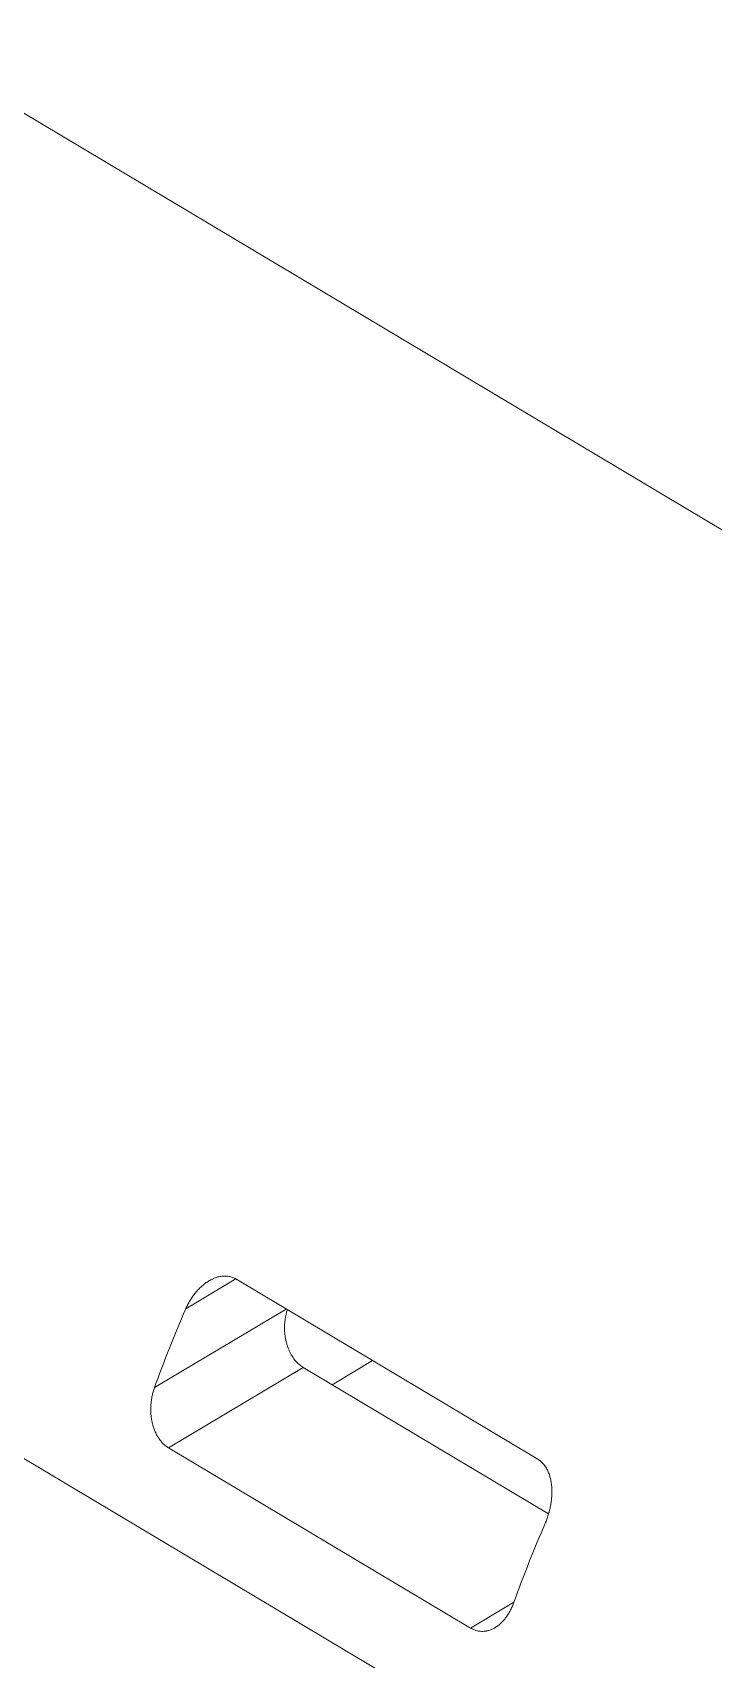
# Model space of a CAD drawing. Header units: millimetres. Extents: x 7939 to 8557, y 3805 to 4021.
# Drawn here: x 8338.94 to 8355.13, y 3832.75 to 3871.45 of the extents above; entities that cross this region are included whole.
import ezdxf

# ---------------------------------------------------------------- set-up
doc = ezdxf.new("R2010")
doc.units = ezdxf.units.MM
doc.layers.add('linea_gruesa', color=1, linetype='Continuous', lineweight=40)

msp = doc.modelspace()

# ---------------------------------------------------------------- linework, layer by layer
at = {"layer": 'linea_gruesa', "linetype": 'Continuous', "lineweight": 15, "extrusion": (-0.253745, -3.38569e-15, 0.967271)}
for p, q in [((8397.065, 3834.715, 96.814), (8335.508, 3871.453, 80.666)), ((8375.301, 3815.708, 91.105), (8313.744, 3852.446, 74.957)), ((8342.582, 3841.089, 82.521), (8343.776, 3841.802, 82.835)), ((8350.957, 3837.515, 84.719), (8343.776, 3841.802, 82.835)), ((8341.84, 3839.217, 82.327), (8344.973, 3841.087, 83.149)), ((8342.175, 3837.784, 82.415), (8345.379, 3839.696, 83.255)), ((8345.379, 3839.696, 83.255), (8351.213, 3836.214, 84.786)), ((8346.063, 3839.288, 83.435), (8347.025, 3839.862, 83.687)), ((8342.175, 3837.784, 82.415), (8349.356, 3833.498, 84.299)), ((8349.356, 3833.498, 84.299), (8350.389, 3834.115, 84.57))]:
    msp.add_line(p, q, dxfattribs=at)
for centre, radius, start, end in [((-3828.19, 8119.295, -2037.069), 31.573, 245.8859, 249.5569), ((-3823.069, 8128.178, -2037.069), 31.62, 245.8886, 249.5542)]:
    msp.add_arc(centre, radius, start, end, dxfattribs=at)
at = {"layer": 'linea_gruesa', "linetype": 'Continuous', "lineweight": 15}
for points, knots in [([(8343.776, 3841.802, 82.835), (8343.769, 3841.805, 82.833), (8343.763, 3841.809, 82.831), (8343.75, 3841.816, 82.828), (8343.743, 3841.819, 82.826), (8343.724, 3841.829, 82.821), (8343.71, 3841.835, 82.817), (8343.67, 3841.85, 82.807), (8343.642, 3841.858, 82.8), (8343.599, 3841.866, 82.788), (8343.585, 3841.868, 82.785), (8343.563, 3841.87, 82.779), (8343.555, 3841.871, 82.777), (8343.541, 3841.872, 82.773), (8343.533, 3841.872, 82.771), (8343.497, 3841.873, 82.761), (8343.467, 3841.871, 82.754), (8343.408, 3841.864, 82.738), (8343.379, 3841.858, 82.73), (8343.319, 3841.842, 82.715), (8343.29, 3841.832, 82.707), (8343.232, 3841.809, 82.692), (8343.204, 3841.795, 82.685), (8343.162, 3841.773, 82.674), (8343.148, 3841.765, 82.67), (8343.127, 3841.753, 82.664), (8343.12, 3841.748, 82.663), (8343.106, 3841.74, 82.659), (8343.099, 3841.735, 82.657), (8343.065, 3841.712, 82.648), (8343.039, 3841.693, 82.641), (8342.987, 3841.652, 82.628), (8342.962, 3841.63, 82.621), (8342.913, 3841.584, 82.608), (8342.889, 3841.559, 82.602), (8342.86, 3841.527, 82.594), (8342.854, 3841.521, 82.593), (8342.843, 3841.508, 82.59), (8342.837, 3841.501, 82.588), (8342.82, 3841.482, 82.584), (8342.809, 3841.468, 82.581), (8342.777, 3841.427, 82.573), (8342.756, 3841.399, 82.567), (8342.717, 3841.342, 82.557), (8342.698, 3841.312, 82.552), (8342.662, 3841.251, 82.542), (8342.644, 3841.22, 82.538), (8342.624, 3841.179, 82.532), (8342.62, 3841.171, 82.531), (8342.612, 3841.155, 82.529), (8342.604, 3841.139, 82.527), (8342.596, 3841.122, 82.525), (8342.591, 3841.11, 82.524), (8342.588, 3841.104, 82.523), (8342.585, 3841.097, 82.522), (8342.583, 3841.093, 82.522), (8342.583, 3841.091, 82.522), (8342.582, 3841.089, 82.521)], [0, 0, 0, 0, 0.015625, 0.015625, 0.03125, 0.03125, 0.0625, 0.0625, 0.125, 0.125, 0.15625, 0.15625, 0.171875, 0.171875, 0.1875, 0.1875, 0.25, 0.25, 0.3125, 0.3125, 0.375, 0.375, 0.4375, 0.4375, 0.46875, 0.46875, 0.484375, 0.484375, 0.5, 0.5, 0.5625, 0.5625, 0.625, 0.625, 0.6875, 0.6875, 0.703125, 0.703125, 0.71875, 0.71875, 0.75, 0.75, 0.8125, 0.8125, 0.875, 0.875, 0.9375, 0.9375, 0.953125, 0.953125, 0.96875, 0.984375, 0.984375, 0.992188, 0.996094, 0.996094, 1, 1, 1, 1]), ([(8344.998, 3841.072, 83.155), (8344.994, 3841.059, 83.154), (8344.982, 3841.022, 83.151), (8344.967, 3840.958, 83.147), (8344.952, 3840.879, 83.143), (8344.941, 3840.8, 83.14), (8344.934, 3840.719, 83.138), (8344.932, 3840.638, 83.138), (8344.934, 3840.557, 83.139), (8344.941, 3840.476, 83.14), (8344.953, 3840.396, 83.143), (8344.968, 3840.319, 83.148), (8344.988, 3840.246, 83.153), (8345.011, 3840.176, 83.159), (8345.038, 3840.109, 83.166), (8345.068, 3840.045, 83.174), (8345.101, 3839.985, 83.182), (8345.135, 3839.931, 83.191), (8345.171, 3839.882, 83.201), (8345.21, 3839.836, 83.211), (8345.251, 3839.794, 83.222), (8345.292, 3839.757, 83.233), (8345.335, 3839.724, 83.244), (8345.364, 3839.705, 83.251), (8345.379, 3839.696, 83.255)], [0, 0, 0, 0, 0.0251097, 0.0753555, 0.1256494, 0.1758781, 0.2259411, 0.2761851, 0.326635, 0.3771398, 0.4275606, 0.47778, 0.5241161, 0.5706479, 0.6172348, 0.6637444, 0.7100618, 0.7520584, 0.7942193, 0.8364314, 0.8785834, 0.9205724, 0.9602863, 1, 1, 1, 1]), ([(8341.84, 3839.217, 82.327), (8341.828, 3839.185, 82.324), (8341.818, 3839.153, 82.321), (8341.799, 3839.087, 82.316), (8341.791, 3839.054, 82.314), (8341.777, 3838.987, 82.31), (8341.771, 3838.954, 82.309), (8341.761, 3838.885, 82.306), (8341.757, 3838.851, 82.305), (8341.753, 3838.798, 82.304), (8341.752, 3838.781, 82.304), (8341.75, 3838.746, 82.303), (8341.75, 3838.728, 82.303), (8341.75, 3838.676, 82.303), (8341.75, 3838.642, 82.303), (8341.755, 3838.573, 82.304), (8341.758, 3838.539, 82.305), (8341.767, 3838.471, 82.308), (8341.773, 3838.437, 82.309), (8341.782, 3838.394, 82.312), (8341.784, 3838.386, 82.312), (8341.788, 3838.369, 82.313), (8341.79, 3838.361, 82.314), (8341.797, 3838.336, 82.315), (8341.801, 3838.32, 82.317), (8341.816, 3838.271, 82.32), (8341.827, 3838.24, 82.323), (8341.851, 3838.179, 82.33), (8341.864, 3838.149, 82.333), (8341.886, 3838.105, 82.339), (8341.893, 3838.091, 82.341), (8341.905, 3838.07, 82.344), (8341.909, 3838.063, 82.345), (8341.918, 3838.049, 82.347), (8341.922, 3838.042, 82.348), (8341.943, 3838.009, 82.354), (8341.961, 3837.983, 82.359), (8341.999, 3837.935, 82.368), (8342.018, 3837.913, 82.374), (8342.06, 3837.87, 82.385), (8342.082, 3837.851, 82.39), (8342.127, 3837.815, 82.402), (8342.151, 3837.799, 82.408), (8342.175, 3837.784, 82.415)], [0, 0, 0, 0, 0.0625, 0.0625, 0.125, 0.125, 0.1875, 0.1875, 0.25, 0.25, 0.28125, 0.28125, 0.3125, 0.3125, 0.375, 0.375, 0.4375, 0.4375, 0.5, 0.5, 0.515625, 0.515625, 0.53125, 0.53125, 0.5625, 0.5625, 0.625, 0.625, 0.6875, 0.6875, 0.71875, 0.71875, 0.734375, 0.734375, 0.75, 0.75, 0.8125, 0.8125, 0.875, 0.875, 0.9375, 0.9375, 1, 1, 1, 1]), ([(8351.131, 3835.986, 84.764), (8351.146, 3836.02, 84.768), (8351.159, 3836.053, 84.772), (8351.184, 3836.121, 84.778), (8351.196, 3836.156, 84.781), (8351.212, 3836.209, 84.785), (8351.217, 3836.226, 84.787), (8351.225, 3836.253, 84.789), (8351.227, 3836.262, 84.789), (8351.232, 3836.28, 84.791), (8351.234, 3836.289, 84.791), (8351.245, 3836.334, 84.794), (8351.253, 3836.369, 84.796), (8351.266, 3836.441, 84.8), (8351.272, 3836.477, 84.801), (8351.282, 3836.549, 84.804), (8351.285, 3836.585, 84.805), (8351.29, 3836.658, 84.806), (8351.292, 3836.694, 84.806), (8351.292, 3836.739, 84.806), (8351.292, 3836.749, 84.806), (8351.292, 3836.767, 84.806), (8351.292, 3836.776, 84.806), (8351.291, 3836.803, 84.806), (8351.29, 3836.821, 84.806), (8351.287, 3836.874, 84.805), (8351.283, 3836.909, 84.804), (8351.273, 3836.979, 84.801), (8351.267, 3837.013, 84.8), (8351.255, 3837.063, 84.797), (8351.251, 3837.08, 84.796), (8351.244, 3837.105, 84.794), (8351.242, 3837.113, 84.793), (8351.237, 3837.129, 84.792), (8351.234, 3837.137, 84.791), (8351.221, 3837.177, 84.788), (8351.208, 3837.208, 84.784), (8351.181, 3837.267, 84.777), (8351.166, 3837.296, 84.773), (8351.144, 3837.33, 84.768), (8351.14, 3837.336, 84.767), (8351.133, 3837.346, 84.765), (8351.131, 3837.35, 84.764), (8351.127, 3837.356, 84.763), (8351.124, 3837.359, 84.762), (8351.113, 3837.375, 84.759), (8351.103, 3837.387, 84.757), (8351.073, 3837.423, 84.749), (8351.052, 3837.444, 84.743), (8351.007, 3837.483, 84.732), (8350.983, 3837.5, 84.725), (8350.957, 3837.515, 84.719)], [0, 0, 0, 0, 0.0625, 0.0625, 0.125, 0.125, 0.15625, 0.15625, 0.171875, 0.171875, 0.1875, 0.1875, 0.25, 0.25, 0.3125, 0.3125, 0.375, 0.375, 0.4375, 0.4375, 0.453125, 0.453125, 0.46875, 0.46875, 0.5, 0.5, 0.5625, 0.5625, 0.625, 0.625, 0.65625, 0.65625, 0.671875, 0.671875, 0.6875, 0.6875, 0.75, 0.75, 0.8125, 0.8125, 0.828125, 0.828125, 0.835938, 0.835938, 0.84375, 0.84375, 0.875, 0.875, 0.9375, 0.9375, 1, 1, 1, 1]), ([(8349.356, 3833.498, 84.299), (8349.38, 3833.484, 84.305), (8349.404, 3833.472, 84.311), (8349.454, 3833.451, 84.324), (8349.479, 3833.442, 84.331), (8349.53, 3833.429, 84.344), (8349.556, 3833.424, 84.351), (8349.608, 3833.419, 84.365), (8349.634, 3833.418, 84.371), (8349.672, 3833.42, 84.382), (8349.685, 3833.421, 84.385), (8349.705, 3833.423, 84.39), (8349.711, 3833.424, 84.392), (8349.724, 3833.426, 84.395), (8349.731, 3833.427, 84.397), (8349.763, 3833.434, 84.405), (8349.789, 3833.44, 84.412), (8349.839, 3833.457, 84.425), (8349.863, 3833.468, 84.432), (8349.9, 3833.486, 84.441), (8349.912, 3833.492, 84.444), (8349.93, 3833.502, 84.449), (8349.936, 3833.506, 84.451), (8349.948, 3833.513, 84.454), (8349.954, 3833.517, 84.455), (8349.983, 3833.536, 84.463), (8350.006, 3833.553, 84.469), (8350.051, 3833.589, 84.481), (8350.072, 3833.608, 84.486), (8350.114, 3833.65, 84.497), (8350.135, 3833.672, 84.503), (8350.159, 3833.701, 84.509), (8350.164, 3833.707, 84.511), (8350.174, 3833.719, 84.513), (8350.179, 3833.725, 84.514), (8350.193, 3833.743, 84.518), (8350.202, 3833.756, 84.52), (8350.229, 3833.794, 84.528), (8350.247, 3833.82, 84.532), (8350.28, 3833.875, 84.541), (8350.295, 3833.903, 84.545), (8350.318, 3833.946, 84.551), (8350.325, 3833.961, 84.553), (8350.335, 3833.983, 84.555), (8350.339, 3833.991, 84.556), (8350.346, 3834.006, 84.558), (8350.349, 3834.014, 84.559), (8350.366, 3834.052, 84.563), (8350.378, 3834.083, 84.567), (8350.39, 3834.115, 84.57)], [0, 0, 0, 0, 0.0625, 0.0625, 0.125, 0.125, 0.1875, 0.1875, 0.25, 0.25, 0.28125, 0.28125, 0.296875, 0.296875, 0.3125, 0.3125, 0.375, 0.375, 0.4375, 0.4375, 0.46875, 0.46875, 0.484375, 0.484375, 0.5, 0.5, 0.5625, 0.5625, 0.625, 0.625, 0.6875, 0.6875, 0.703125, 0.703125, 0.71875, 0.71875, 0.75, 0.75, 0.8125, 0.8125, 0.875, 0.875, 0.90625, 0.90625, 0.921875, 0.921875, 0.9375, 0.9375, 1, 1, 1, 1])]:
    msp.add_open_spline(points, degree=3, knots=knots, dxfattribs=at)

doc.saveas('drawing.dxf')
